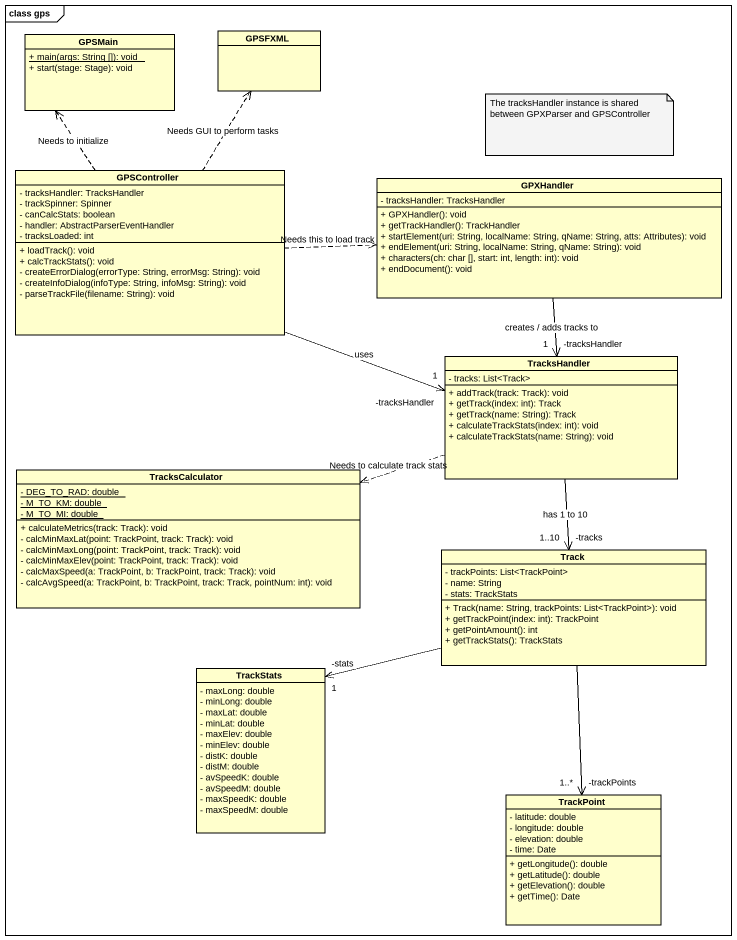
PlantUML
@startuml
mainframe class gps
hide circle
hide empty members
skinparam classAttributeIconSize 0
class GPSMain {
  {static} + main(args: String []): void
  + start(stage: Stage): void
}
class GPSFXML
class GPSController {
  - tracksHandler: TracksHandler
  - trackSpinner: Spinner
  - canCalcStats: boolean
  - handler: AbstractParserEventHandler
  - tracksLoaded: int
  + loadTrack(): void
  + calcTrackStats(): void
  - createErrorDialog(errorType: String, errorMsg: String): void
  - createInfoDialog(infoType: String, infoMsg: String): void
  - parseTrackFile(filename: String): void
}
class GPXHandler {
  - tracksHandler: TracksHandler
  + GPXHandler(): void
  + getTrackHandler(): TrackHandler
  + startElement(uri: String, localName: String, qName: String, atts: Attributes): void
  + endElement(uri: String, localName: String, qName: String): void
  + characters(ch: char [], start: int, length: int): void
  + endDocument(): void
}
class TracksHandler {
  - tracks: List<Track>
  + addTrack(track: Track): void
  + getTrack(index: int): Track
  + getTrack(name: String): Track
  + calculateTrackStats(index: int): void
  + calculateTrackStats(name: String): void
}
class TracksCalculator {
  {static} - DEG_TO_RAD: double
  {static} - M_TO_KM: double
  {static} - M_TO_MI: double
  + calculateMetrics(track: Track): void
  - calcMinMaxLat(point: TrackPoint, track: Track): void
  - calcMinMaxLong(point: TrackPoint, track: Track): void
  - calcMinMaxElev(point: TrackPoint, track: Track): void
  - calcMaxSpeed(a: TrackPoint, b: TrackPoint, track: Track): void
  - calcAvgSpeed(a: TrackPoint, b: TrackPoint, track: Track, pointNum: int): void
}
class Track {
  - trackPoints: List<TrackPoint>
  - name: String
  - stats: TrackStats
  + Track(name: String, trackPoints: List<TrackPoint>): void
  + getTrackPoint(index: int): TrackPoint
  + getPointAmount(): int
  + getTrackStats(): TrackStats
}
class TrackStats {
  - maxLong: double
  - minLong: double
  - maxLat: double
  - minLat: double
  - maxElev: double
  - minElev: double
  - distK: double
  - distM: double
  - avSpeedK: double
  - avSpeedM: double
  - maxSpeedK: double
  - maxSpeedM: double
}
class TrackPoint {
  - latitude: double
  - longitude: double
  - elevation: double
  - time: Date
  + getLongitude(): double
  + getLatitude(): double
  + getElevation(): double
  + getTime(): Date
}
GPSController .up.> GPSMain : Needs to initialize
GPSController .up.> GPSFXML : Needs GUI to perform tasks
GPSController .right.> GPXHandler : Needs this to load track
GPSController -right-> "-tracksHandler\n1" TracksHandler : uses
GPXHandler --> "-tracksHandler\n1" TracksHandler : creates / adds tracks to
TracksHandler .left.> TracksCalculator : Needs to calculate track stats
TracksHandler --> "-tracks\n1..10" Track : has 1 to 10
Track -left-> "-stats\n1" TrackStats
Track --> "-trackPoints\n1..*" TrackPoint
note as N1
  The tracksHandler instance is shared between GPXParser and GPSController
end note
@enduml
